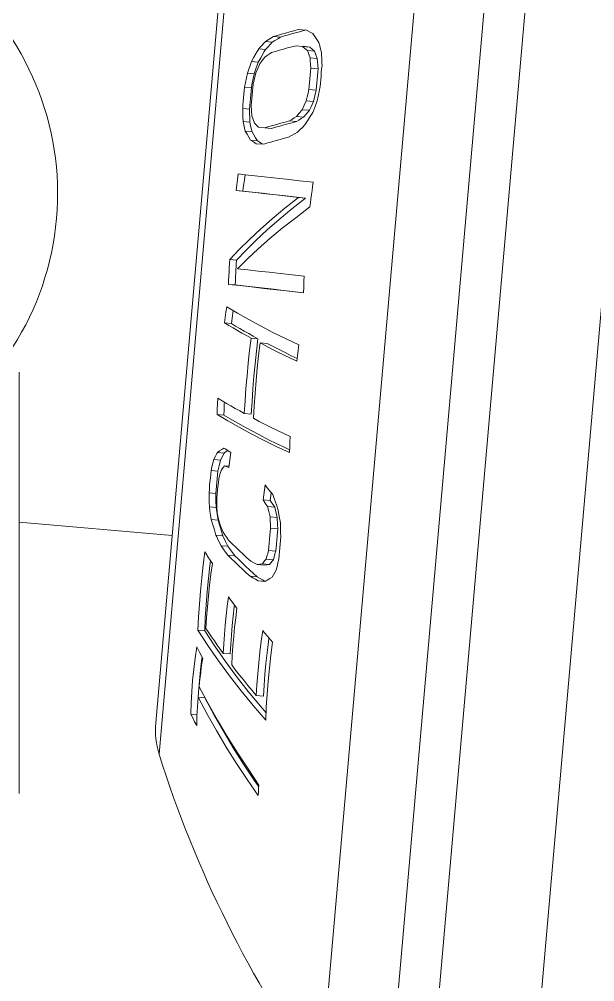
# Model space of a CAD drawing. Header units: centimetres. Extents: x 118932 to 154602, y -32682 to -23521.
# Drawn here: x 129678.035 to 129680.857, y -27641.999 to -27637.278 of the extents above; entities that cross this region are included whole.
import ezdxf

# ---------------------------------------------------------------- set-up
doc = ezdxf.new("R2010")
doc.units = ezdxf.units.CM
doc.header["$LTSCALE"] = 50
doc.header["$MEASUREMENT"] = 0
doc.layers.add('GEN_02_TF_Mobilya', color=7, linetype='Continuous', lineweight=5, true_color=0x745e3d)

# ---------------------------------------------------------------- blocks, each defined once
blk = doc.blocks.new('spor aletleri 3')
at = {"layer": 'GEN_02_TF_Mobilya'}
for p, q in [((4.356, -18.7497), (3.3103, -30.7007)), ((2.9361, -28.7529), (3.6492, -20.6029)), ((2.1451, -27.1615), (2.5939, -22.0327)), ((2.1282, -27.0067), (2.5503, -22.1823)), ((2.8888, -23.7957), (2.9242, -23.7988)), ((2.5642, -23.8887), (2.5974, -23.8916)), ((2.8796, -23.9011), (2.9149, -23.9042)), ((2.8668, -23.9561), (2.9021, -23.9592)), ((2.8187, -24.0331), (2.8538, -24.0362)), ((2.5676, -24.1059), (2.6009, -24.1088)), ((2.5229, -24.396), (2.5561, -24.3989)), ((2.4849, -24.8566), (2.5181, -24.8595)), ((2.4661, -25.0457), (2.4993, -25.0486)), ((2.4291, -25.4949), (2.4623, -25.4978)), ((2.6547, -25.9131), (2.6897, -25.9162)), ((2.4007, -26.0104), (2.4341, -26.0133)), ((2.6888, -25.9966), (2.7241, -25.9997)), ((1.4592, -26.0228), (2.2085, -26.0884)), ((2.6916, -26.0523), (2.727, -26.0554)), ((2.4236, -26.0866), (2.4571, -26.0895)), ((2.6817, -26.1621), (2.717, -26.1652)), ((2.5914, -26.2884), (2.6262, -26.2914)), ((2.3353, -26.5532), (2.3685, -26.5561)), ((2.2999, -26.964), (2.331, -26.9667))]:
    blk.add_line(p, q, dxfattribs=at)
at = {"layer": 'GEN_02_TF_Mobilya', "flags": 128}
for points in [[(22.7246, -19.8551), (4.8975, -18.2953), (3.7647, -31.2423), (21.5917, -32.8022)], [(2.3699, -26.1693), (2.3758, -26.1786), (2.3878, -26.1973), (2.4061, -26.2252), (2.3989, -26.2782), (2.3925, -26.3314), (2.3868, -26.3846), (2.3819, -26.438), (2.3779, -26.4914), (2.3746, -26.5449), (2.3882, -26.5652), (2.402, -26.5855), (2.416, -26.6058), (2.4302, -26.626), (2.4445, -26.6462), (2.4591, -26.6664), (2.4618, -26.62), (2.4652, -26.5737), (2.4691, -26.5275), (2.4737, -26.4813), (2.4788, -26.4352), (2.4846, -26.3891), (2.4915, -26.3986), (2.5053, -26.4174), (2.5263, -26.4455), (2.5206, -26.4915), (2.5154, -26.5376), (2.5109, -26.5838), (2.5069, -26.6301), (2.5036, -26.6764), (2.5009, -26.7227), (2.5203, -26.7481), (2.54, -26.7734), (2.56, -26.7986), (2.5802, -26.8237), (2.6008, -26.8488), (2.6216, -26.8737), (2.6247, -26.8202), (2.6286, -26.7668), (2.6334, -26.7135), (2.639, -26.6602), (2.6455, -26.607), (2.6528, -26.554), (2.6608, -26.5635), (2.677, -26.5825), (2.7016, -26.6109), (2.6929, -26.6746), (2.6855, -26.7385), (2.6793, -26.8024), (2.6743, -26.8666), (2.6705, -26.9307), (2.668, -26.9949), (2.6065, -26.923), (2.5473, -26.8503), (2.4906, -26.777), (2.4364, -26.703), (2.3846, -26.6284), (2.3353, -26.5532), (2.3383, -26.489), (2.3424, -26.4249), (2.3476, -26.3608), (2.3539, -26.2968), (2.3613, -26.233)], [(2.6331, -27.3296), (2.6316, -27.3469), (2.6303, -27.3642), (2.5763, -27.2856), (2.5243, -27.2062), (2.4743, -27.1262), (2.4263, -27.0454), (2.3802, -26.964), (2.3362, -26.8819), (2.3345, -26.9051), (2.333, -26.9282), (2.3317, -26.9514), (2.3306, -26.9745), (2.3298, -26.9977), (2.3292, -27.0209), (2.3193, -27.002), (2.3096, -26.983), (2.2999, -26.964), (2.3018, -26.9089), (2.3049, -26.8539), (2.3092, -26.799), (2.3148, -26.7442), (2.3216, -26.6895), (2.3297, -26.635), (2.3442, -26.6635), (2.3589, -26.6919), (2.3553, -26.7148), (2.352, -26.7378), (2.3489, -26.7608), (2.346, -26.7838), (2.3433, -26.8069), (2.3409, -26.83), (2.3849, -26.912), (2.4309, -26.9934), (2.4789, -27.0742), (2.5289, -27.1543), (2.5809, -27.2336), (2.6348, -27.3122)]]:
    blk.add_lwpolyline(points, close=True, dxfattribs=at)
for points in [[(3.4628, -28.9579), (3.2636, -28.9405), (4.0043, -20.4751), (4.2035, -20.4925)], [(2.8267, -23.6073), (2.8059, -23.6129), (2.7854, -23.6184), (2.7652, -23.624), (2.7451, -23.6297), (2.7253, -23.6354), (2.7058, -23.6412), (2.7398, -23.6442), (2.7594, -23.6384), (2.7794, -23.6327), (2.7995, -23.627), (2.8199, -23.6214), (2.8406, -23.6159), (2.8615, -23.6104), (2.8267, -23.6073), (2.8678, -23.6094), (2.8888, -23.621), (2.8995, -23.6269), (2.9092, -23.6414), (2.919, -23.6561), (2.929, -23.6708), (2.9331, -23.6868), (2.9372, -23.7029), (2.9413, -23.719), (2.9417, -23.7296), (2.9424, -23.7509), (2.9433, -23.7721), (2.9438, -23.7827), (2.9421, -23.8002), (2.9404, -23.8178), (2.9389, -23.8354), (2.9374, -23.853), (2.9359, -23.8705), (2.9345, -23.8881), (2.9321, -23.8995), (2.9298, -23.9108), (2.9251, -23.9335), (2.9206, -23.9563), (2.9097, -23.9849), (2.899, -24.0135), (2.8858, -24.0341), (2.8729, -24.0546), (2.8602, -24.075), (2.8479, -24.0868), (2.8357, -24.0985), (2.8237, -24.1103), (2.8091, -24.1183), (2.7946, -24.1264), (2.7802, -24.1345), (2.7594, -24.1401), (2.7388, -24.1456), (2.7185, -24.1512), (2.6984, -24.1569), (2.6785, -24.1626), (2.6589, -24.1684), (2.6216, -24.1666), (2.6073, -24.158), (2.5934, -24.1495), (2.5846, -24.1348), (2.576, -24.1203), (2.5676, -24.1059), (2.5639, -24.0898), (2.5603, -24.0738), (2.5569, -24.0578)], [(2.7058, -23.6412), (2.6925, -23.6494), (2.6793, -23.6576), (2.6662, -23.6658), (2.6999, -23.6688), (2.7131, -23.6605), (2.7264, -23.6523), (2.7398, -23.6442)], [(2.6999, -23.6688), (2.6888, -23.6806), (2.6778, -23.6925), (2.6669, -23.7043), (2.6334, -23.7014), (2.6387, -23.6955), (2.6496, -23.6836), (2.6606, -23.6718), (2.6662, -23.6658)], [(2.8511, -23.6892), (2.8839, -23.6935), (2.8489, -23.6904), (2.8163, -23.6861), (2.7956, -23.6916), (2.7751, -23.6972), (2.7548, -23.7028), (2.7348, -23.7085), (2.715, -23.7142), (2.6955, -23.72), (2.6848, -23.7274), (2.6741, -23.7349), (2.6636, -23.7423), (2.6508, -23.759)], [(2.8489, -23.6904), (2.8603, -23.7002), (2.872, -23.7101), (2.9072, -23.7132), (2.8954, -23.7033), (2.8839, -23.6935)], [(2.6334, -23.7014), (2.6214, -23.7221), (2.6097, -23.7428), (2.5982, -23.7633), (2.6315, -23.7662), (2.6431, -23.7457), (2.6608, -23.7147), (2.6669, -23.7043)], [(2.8853, -23.7452), (2.8864, -23.762), (2.8876, -23.7788), (2.8888, -23.7957), (2.8871, -23.8132), (2.8855, -23.8308), (2.8839, -23.8484), (2.8824, -23.8659), (2.881, -23.8835), (2.8796, -23.9011), (2.8753, -23.9194), (2.871, -23.9377), (2.8668, -23.9561), (2.8566, -23.9781), (2.8465, -24.0001), (2.8325, -24.0166), (2.8187, -24.0331), (2.807, -24.0404), (2.7954, -24.0478), (2.7838, -24.0552), (2.8185, -24.0582)], [(2.872, -23.7101), (2.8786, -23.7276), (2.8853, -23.7452), (2.9206, -23.7483), (2.9138, -23.7307), (2.9072, -23.7132)], [(2.5982, -23.7633), (2.5914, -23.7824), (2.5847, -23.8015), (2.5781, -23.8206), (2.6113, -23.8235), (2.618, -23.8044), (2.6293, -23.7724), (2.6315, -23.7662)], [(2.6508, -23.759), (2.6382, -23.7756), (2.6287, -23.7976)], [(2.8465, -24.0001), (2.8817, -24.0031), (2.8884, -23.9885), (2.9021, -23.9592), (2.9085, -23.9317), (2.9149, -23.9042), (2.9163, -23.8866), (2.9178, -23.869), (2.9193, -23.8515), (2.9209, -23.8339), (2.9225, -23.8163), (2.9242, -23.7988), (2.9229, -23.7819), (2.9218, -23.7651), (2.9206, -23.7483)], [(2.6113, -23.8235), (2.6066, -23.8462), (2.602, -23.8689), (2.5974, -23.8916), (2.5957, -23.9092), (2.5941, -23.9267), (2.5925, -23.9443), (2.5909, -23.9619), (2.5894, -23.9794), (2.588, -23.9971), (2.5548, -23.9941), (2.5562, -23.9766), (2.5577, -23.959), (2.5593, -23.9414), (2.5609, -23.9238), (2.5625, -23.9063), (2.5642, -23.8887), (2.5688, -23.866), (2.5734, -23.8432), (2.5781, -23.8206)], [(2.6287, -23.7976), (2.6192, -23.8197), (2.6128, -23.8471)], [(2.6128, -23.8471), (2.6066, -23.8746), (2.6049, -23.8922), (2.6032, -23.9098), (2.6016, -23.9273), (2.6001, -23.9449), (2.5986, -23.9625), (2.5972, -23.9801), (2.5987, -24.0053), (2.6004, -24.0305), (2.6063, -24.048), (2.6124, -24.0655), (2.6226, -24.0752), (2.6331, -24.085), (2.6627, -24.089), (2.6967, -24.092), (2.7164, -24.0862), (2.7363, -24.0805), (2.7565, -24.0749), (2.777, -24.0693), (2.7976, -24.0637), (2.8185, -24.0582), (2.8302, -24.0508), (2.8419, -24.0435), (2.8538, -24.0362), (2.8676, -24.0197), (2.8817, -24.0031)], [(2.5548, -23.9941), (2.5554, -24.0154), (2.5561, -24.0366), (2.5569, -24.0578), (2.5901, -24.0607), (2.5893, -24.0395), (2.5886, -24.0183), (2.588, -23.9971)], [(2.5934, -24.1495), (2.6269, -24.1524), (2.618, -24.1377), (2.6093, -24.1232), (2.6009, -24.1088), (2.5972, -24.0928), (2.5936, -24.0767), (2.5901, -24.0607)], [(2.6627, -24.089), (2.6823, -24.0832), (2.7021, -24.0775), (2.7222, -24.0719), (2.7425, -24.0662), (2.763, -24.0607), (2.7838, -24.0552)], [(2.6505, -24.1667), (2.6316, -24.1552), (2.6269, -24.1524)], [(2.5666, -24.3179), (2.563, -24.3449), (2.5595, -24.3718), (2.5561, -24.3989), (2.6029, -24.4042), (2.6515, -24.4097), (2.7018, -24.4154), (2.7538, -24.4211), (2.8076, -24.427), (2.863, -24.4331), (2.8277, -24.43), (2.7726, -24.424), (2.7193, -24.4181), (2.6676, -24.4124), (2.6176, -24.4068), (2.5694, -24.4013), (2.5229, -24.396), (2.5263, -24.3689), (2.5297, -24.3419), (2.5333, -24.315), (2.5665, -24.3188), (2.6461, -24.3278), (2.7061, -24.3345), (2.7685, -24.3414), (2.8332, -24.3485), (2.9002, -24.3558), (2.8975, -24.376), (2.8948, -24.3962), (2.8922, -24.4164), (2.8896, -24.4367), (2.8872, -24.457), (2.8848, -24.4772), (2.8148, -24.5297), (2.7492, -24.5813), (2.6882, -24.6323), (2.6314, -24.6825), (2.5786, -24.7316), (2.5298, -24.7798), (2.5797, -24.7854), (2.6314, -24.7912), (2.6849, -24.7972), (2.7403, -24.8033), (2.7975, -24.8095), (2.8565, -24.8159), (2.8551, -24.8431)], [(2.8277, -24.43), (2.7613, -24.4829), (2.6992, -24.5349), (2.6414, -24.5862), (2.5877, -24.6366), (2.5377, -24.686), (2.4915, -24.7344), (2.5247, -24.7373), (2.5712, -24.6889), (2.6215, -24.6396), (2.6756, -24.5892), (2.7337, -24.5379), (2.7962, -24.4859), (2.863, -24.4331)], [(2.5247, -24.7373), (2.5234, -24.7576), (2.5211, -24.7984), (2.52, -24.8188), (2.519, -24.8391), (2.5181, -24.8595), (2.5739, -24.8659), (2.632, -24.8724), (2.6926, -24.8792), (2.7556, -24.8861), (2.8529, -24.8975), (2.7856, -24.8902), (2.7207, -24.8831), (2.6582, -24.8762), (2.598, -24.8695), (2.5402, -24.8629), (2.4849, -24.8566), (2.4858, -24.8362), (2.4868, -24.8159), (2.4879, -24.7955), (2.489, -24.7751), (2.4902, -24.7547), (2.4915, -24.7344)], [(2.8551, -24.8431), (2.8539, -24.8703), (2.8529, -24.8975)], [(2.5074, -24.9852), (2.506, -24.9959), (2.5026, -25.0223), (2.4993, -25.0486), (2.5201, -25.0611), (2.5412, -25.0735), (2.5628, -25.0859), (2.5847, -25.0983), (2.607, -25.1108), (2.6297, -25.1231), (2.5956, -25.1202), (2.5731, -25.1078), (2.5509, -25.0954), (2.5291, -25.083), (2.5077, -25.0706), (2.4867, -25.0581), (2.4661, -25.0457), (2.4694, -25.0194), (2.4728, -24.993), (2.4763, -24.9667), (2.5293, -24.9982), (2.5847, -25.0296), (2.6426, -25.0608), (2.7028, -25.092), (2.7654, -25.123), (2.8304, -25.1539), (2.8268, -25.1802), (2.8233, -25.2065), (2.82, -25.2328), (2.7887, -25.2181), (2.7579, -25.2033), (2.7277, -25.1885), (2.698, -25.1737), (2.6688, -25.1589), (2.6402, -25.144), (2.633, -25.2054), (2.6265, -25.267), (2.6207, -25.3286), (2.6156, -25.3903), (2.6112, -25.452), (2.6075, -25.5137), (2.6362, -25.5286), (2.6654, -25.5435), (2.6951, -25.5583), (2.7254, -25.5731), (2.7563, -25.5879), (2.7876, -25.6026), (2.7863, -25.6291), (2.7852, -25.6556), (2.7842, -25.6821), (2.719, -25.6512), (2.6562, -25.6202), (2.5958, -25.589), (2.5378, -25.5578), (2.4822, -25.5264), (2.4291, -25.4949), (2.4302, -25.4684), (2.4316, -25.4419), (2.433, -25.4154)], [(2.433, -25.4154), (2.4537, -25.4279), (2.4747, -25.4403), (2.4962, -25.4527), (2.518, -25.4651), (2.5402, -25.4775), (2.5628, -25.4899), (2.5665, -25.4281), (2.571, -25.3664), (2.5761, -25.3047), (2.5819, -25.2431), (2.5884, -25.1816), (2.5956, -25.1202)], [(2.5628, -25.4899), (2.5969, -25.4929), (2.6006, -25.4311), (2.605, -25.3694), (2.6102, -25.3077), (2.616, -25.2461), (2.6225, -25.1846), (2.6297, -25.1231)], [(2.8216, -25.2199), (2.7932, -25.2064), (2.7628, -25.1916), (2.7329, -25.1768), (2.7035, -25.1619), (2.6747, -25.147), (2.6402, -25.144)], [(1.4592, -25.2876), (1.4592, -27.3534)], [(2.7847, -25.6686), (2.7544, -25.6543), (2.6911, -25.6233), (2.6302, -25.5921), (2.5718, -25.5608), (2.5158, -25.5293), (2.4623, -25.4978), (2.4635, -25.4713), (2.4648, -25.4448), (2.4653, -25.4347)], [(2.4644, -25.6839), (2.4582, -25.6956), (2.452, -25.7073), (2.446, -25.7189), (2.4127, -25.716), (2.4157, -25.7102), (2.4218, -25.6985), (2.428, -25.6868), (2.4311, -25.681)], [(2.4821, -25.6719), (2.4696, -25.6803), (2.4644, -25.6839), (2.4311, -25.681), (2.4414, -25.6739), (2.4521, -25.6668), (2.4629, -25.6596), (2.4686, -25.6633), (2.4916, -25.6779), (2.4974, -25.6816), (2.494, -25.7059), (2.4908, -25.7302), (2.4877, -25.7545), (2.4664, -25.7462), (2.4883, -25.7481)], [(2.4127, -25.716), (2.4084, -25.734), (2.4041, -25.7521), (2.3999, -25.7701), (2.4331, -25.773), (2.4394, -25.746), (2.446, -25.7189)], [(2.3999, -25.7701), (2.398, -25.7884), (2.3962, -25.8067), (2.3945, -25.825), (2.3929, -25.8433), (2.3913, -25.8616), (2.3898, -25.8799), (2.4229, -25.8828), (2.4245, -25.8645), (2.426, -25.8462), (2.4277, -25.8279), (2.4312, -25.7913), (2.4331, -25.773)], [(2.4664, -25.7462), (2.4606, -25.7538), (2.4548, -25.7615), (2.4491, -25.7691), (2.4432, -25.79), (2.4374, -25.811), (2.4355, -25.8293), (2.4337, -25.8475), (2.432, -25.8658)], [(2.6944, -25.8797), (2.6897, -25.9162), (2.6934, -25.9217), (2.7046, -25.9382), (2.7122, -25.9492), (2.677, -25.9461), (2.6657, -25.9296), (2.6547, -25.9131), (2.6578, -25.8888), (2.661, -25.8645), (2.6644, -25.8402), (2.6707, -25.848), (2.6834, -25.8637), (2.7027, -25.8871), (2.7113, -25.9125), (2.7201, -25.938), (2.7291, -25.9637), (2.7344, -25.995), (2.74, -26.0263), (2.7405, -26.049), (2.741, -26.0716), (2.7417, -26.0942), (2.7399, -26.1125), (2.7381, -26.1308), (2.7364, -26.1491), (2.7348, -26.1674), (2.7333, -26.1857), (2.7318, -26.204), (2.7275, -26.2221), (2.7232, -26.2401), (2.719, -26.2582), (2.7124, -26.2698), (2.7058, -26.2814), (2.6993, -26.2931), (2.6873, -26.3001), (2.6755, -26.3072), (2.6651, -26.3135), (2.6526, -26.3064), (2.6262, -26.2914), (2.6072, -26.2743), (2.5885, -26.2571), (2.57, -26.2399), (2.5518, -26.2226), (2.5339, -26.2053), (2.5162, -26.1879), (2.5048, -26.1724), (2.4936, -26.1569), (2.4825, -26.1414), (2.4712, -26.1185), (2.4571, -26.0895), (2.4492, -26.0639), (2.4454, -26.0512), (2.4378, -26.0258), (2.4341, -26.0133), (2.4324, -26.0028), (2.4261, -25.9611), (2.4246, -25.9507)], [(2.432, -25.8658), (2.4304, -25.8841), (2.4288, -25.9025), (2.4273, -25.9208), (2.4286, -25.9486)], [(2.3898, -25.8799), (2.3902, -25.9026), (2.3907, -25.9252), (2.3914, -25.9478), (2.4246, -25.9507), (2.4237, -25.9168), (2.4229, -25.8828)], [(2.3914, -25.9478), (2.3944, -25.9686), (2.3975, -25.9895), (2.4007, -26.0104), (2.4082, -26.0356), (2.4158, -26.061), (2.4236, -26.0866), (2.4277, -26.0952), (2.4319, -26.1038), (2.4403, -26.1211), (2.4488, -26.1384), (2.4825, -26.1414)], [(2.4286, -25.9486), (2.43, -25.9765), (2.4353, -26.0016), (2.4406, -26.0268), (2.4497, -26.0492), (2.459, -26.0718), (2.4678, -26.085), (2.4766, -26.0982), (2.4855, -26.1114), (2.5031, -26.1288), (2.5209, -26.1461), (2.5389, -26.1633), (2.5572, -26.1806), (2.5758, -26.1977), (2.5946, -26.2149), (2.6263, -26.2304), (2.6613, -26.2334), (2.6867, -26.2299), (2.6928, -26.2223), (2.699, -26.2147), (2.7053, -26.2071)], [(2.6515, -26.2268), (2.6576, -26.2192), (2.6638, -26.2116), (2.67, -26.204), (2.6738, -26.19), (2.6777, -26.1761), (2.6817, -26.1621), (2.6831, -26.1438), (2.6847, -26.1255), (2.6863, -26.1072), (2.688, -26.0889), (2.6898, -26.0706), (2.6916, -26.0523), (2.6906, -26.0337), (2.6897, -26.0152), (2.6888, -25.9966), (2.6828, -25.9713), (2.677, -25.9461)], [(2.67, -26.204), (2.7053, -26.2071), (2.7091, -26.1931), (2.7131, -26.1791), (2.717, -26.1652), (2.7185, -26.1469), (2.7201, -26.1286), (2.7217, -26.1103), (2.7234, -26.092), (2.7251, -26.0737), (2.727, -26.0554), (2.726, -26.0368), (2.7255, -26.0275), (2.7245, -26.009), (2.7241, -25.9997), (2.7141, -25.9576), (2.7122, -25.9492)], [(2.4488, -26.1384), (2.4598, -26.154), (2.4709, -26.1695), (2.4822, -26.1849), (2.5162, -26.1879)], [(2.6308, -26.3108), (2.664, -26.3137), (2.6308, -26.3108), (2.6176, -26.3034), (2.6044, -26.2959), (2.5914, -26.2884), (2.5726, -26.2712), (2.554, -26.2541), (2.5357, -26.2368), (2.5176, -26.2196), (2.4998, -26.2023), (2.4822, -26.1849)], [(2.6694, -26.9582), (2.6418, -26.9261), (2.5822, -26.8534), (2.5251, -26.7801), (2.4704, -26.706), (2.4182, -26.6314), (2.3685, -26.5561), (2.3715, -26.4919), (2.3756, -26.4278), (2.3808, -26.3637), (2.3871, -26.2997), (2.3945, -26.2359), (2.3977, -26.2124)], [(2.6263, -26.2304), (2.6515, -26.2268), (2.6867, -26.2299)], [(2.4591, -26.6664), (2.4932, -26.6694), (2.4959, -26.623), (2.4993, -26.5767), (2.5032, -26.5305), (2.5078, -26.4843), (2.5129, -26.4382), (2.5141, -26.4291)], [(2.6216, -26.8737), (2.657, -26.8768), (2.6601, -26.8233), (2.664, -26.7699), (2.6688, -26.7166), (2.6744, -26.6633), (2.6809, -26.6101), (2.6836, -26.5902)], [(2.6339, -27.321), (2.6117, -27.2887), (2.5593, -27.2093), (2.5088, -27.1292), (2.4604, -27.0484), (2.414, -26.967), (2.3696, -26.8848), (2.3362, -26.8819), (2.3381, -26.8568), (2.3424, -26.8019), (2.348, -26.7471), (2.3548, -26.6924), (2.3558, -26.686)]]:
    blk.add_lwpolyline(points, dxfattribs=at)
at = {"layer": 'GEN_02_TF_Mobilya'}
for centre, radius, start, end in [((0.2478, -24.4115), 1.3996, 300.0283, 49.9704), ((2.5266, -27.0416), 0.3999, 174.9993, 197.4598), ((7.581, -25.4518), 5.6985, 197.4598, 215.4013)]:
    blk.add_arc(centre, radius, start, end, dxfattribs=at)
blk = doc.blocks.new('c blok level -1 tefriş')
blk.add_blockref('spor aletleri 3', (89.9242, 927.0736, -0.0031))

msp = doc.modelspace()

# ---------------------------------------------------------------- block references
msp.add_blockref('c blok level -1 tefriş', (129586.6513, -28540.795, 0.0031))

doc.saveas('drawing.dxf')
